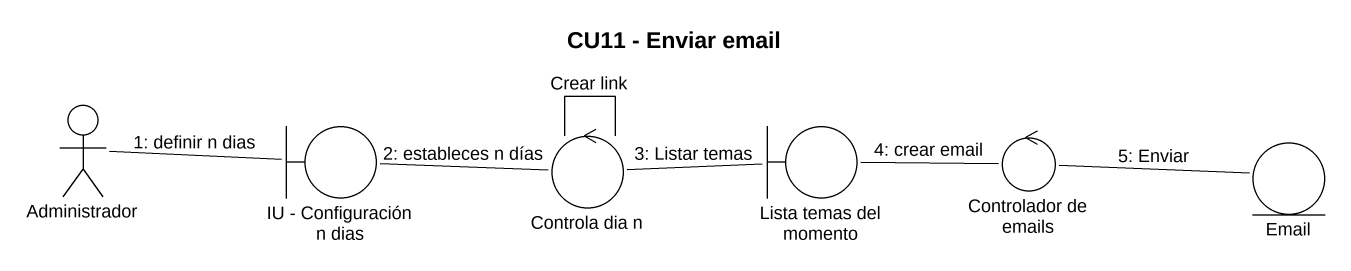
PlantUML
@startuml
title CU11 - Enviar email
actor Administrador
boundary "IU - Configuración n dias" as IU_Configuración_n_dias
control "Controla dia n" as Controla_dia_n
boundary "Lista temas del momento" as Lista_temas_del_momento
control "Controlador de emails" as Controlador_de_emails
entity Email
Administrador -right- IU_Configuración_n_dias : 1: definir n dias
IU_Configuración_n_dias -right- Controla_dia_n : 2: estableces n días
Controla_dia_n -- Controla_dia_n : Crear link
Controla_dia_n -right- Lista_temas_del_momento : 3: Listar temas
Lista_temas_del_momento -right- Controlador_de_emails : 4: crear email
Controlador_de_emails -right- Email : 5: Enviar
@enduml
